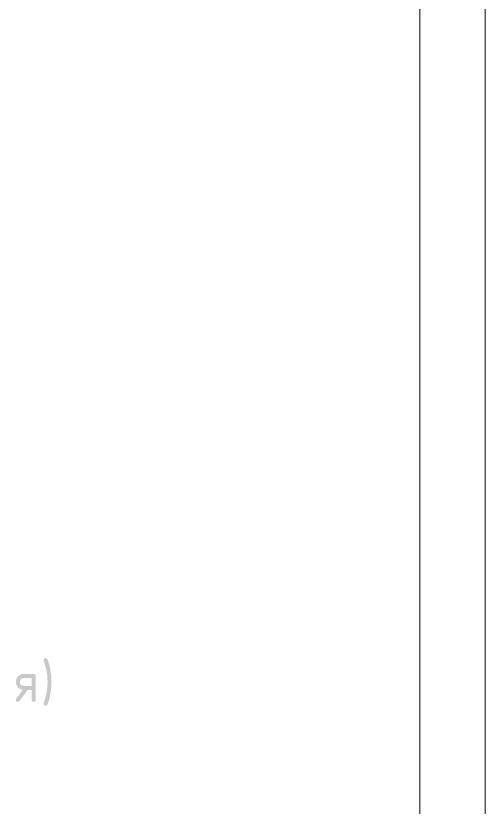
# Model space of a CAD drawing. Header units: millimetres. Extents: x 0 to 1189, y 0 to 841.
# Drawn here: x 1153.3 to 1189.1, y 720.2 to 780.6 of the extents above; entities that cross this region are included whole.
import ezdxf

# ---------------------------------------------------------------- set-up
doc = ezdxf.new("R2010")
doc.units = ezdxf.units.MM

msp = doc.modelspace()

# ---------------------------------------------------------------- hatches: boundary and pattern name
h = msp.add_hatch(color=7)
h.dxf.hatch_style = 2
h.paths.add_polyline_path([(1155.693297, 729.757058), (1155.67049, 730.21374), (1155.600141, 730.667115), (1155.568524, 730.806004), (1155.524142, 730.968767), (1155.467049, 731.155302), (1155.397294, 731.365505), (1155.388475, 731.420626), (1155.400739, 731.480502), (1155.435328, 731.530869), (1155.485144, 731.562771), (1155.541161, 731.572762), (1155.624119, 731.55595), (1155.67235, 731.501104), (1155.733449, 731.353524), (1155.790724, 731.178298), (1155.844898, 730.976097), (1155.896695, 730.747592), (1155.969249, 730.255426), (1155.99426, 729.757058), (1155.969249, 729.258484), (1155.896695, 728.766525), (1155.844898, 728.537874), (1155.790724, 728.335061), (1155.733449, 728.1585), (1155.67235, 728.008604), (1155.624119, 727.957134), (1155.541161, 727.940804), (1155.486591, 727.950864), (1155.435328, 727.983248), (1155.400739, 728.034511), (1155.388475, 728.089081), (1155.397294, 728.144203), (1155.467049, 728.356877), (1155.524142, 728.544592), (1155.568524, 728.707812), (1155.600141, 728.847002), (1155.67049, 729.300377)])
h = msp.add_hatch(color=7)
h.paths.add_polyline_path([(1153.804776, 729.155683), (1153.694421, 729.179798), (1153.592903, 729.22045), (1153.500996, 729.278466), (1153.419477, 729.354671), (1153.352599, 729.443899), (1153.304893, 729.540155), (1153.276307, 729.644266), (1153.26679, 729.757058), (1153.277944, 729.879222), (1153.31137, 729.991876), (1153.367016, 730.095022), (1153.444833, 730.18866), (1153.53593, 730.263927), (1153.637827, 730.318264), (1153.750163, 730.351208), (1153.872576, 730.362293), (1154.629945, 730.362293), (1154.696823, 730.352845), (1154.744529, 730.324741), (1154.773115, 730.278344), (1154.782632, 730.214016), (1154.782632, 728.393903), (1154.773115, 728.327714), (1154.744529, 728.281524), (1154.696823, 728.254454), (1154.629945, 728.245626), (1154.563386, 728.254454), (1154.515844, 728.281524), (1154.487318, 728.327714), (1154.47781, 728.393903), (1154.47781, 729.151824), (1154.172988, 729.151824), (1153.541846, 728.305157), (1153.487069, 728.259475), (1153.419477, 728.245626), (1153.352599, 728.254454), (1153.304893, 728.281524), (1153.276307, 728.327714), (1153.26679, 728.393903), (1153.296556, 728.487058)])
h.paths.add_polyline_path([(1153.571612, 729.757058), (1153.593936, 729.640959), (1153.660909, 729.540982), (1153.758681, 729.474492), (1153.872576, 729.452236), (1154.47781, 729.452236), (1154.47781, 730.057471), (1153.872576, 730.057471), (1153.754822, 730.035698), (1153.656499, 729.972584), (1153.593385, 729.874329)])

# ---------------------------------------------------------------- linework, layer by layer
at = {"color": 7, "lineweight": 0}
msp.add_line((1189.107153, 840.985282), (1189.107153, -0.006567), dxfattribs=at)
msp.add_lwpolyline([(1184.111809, 4.988778), (1184.111809, 835.989938)], dxfattribs=at)
msp.add_lwpolyline([(1184.111809, 4.988778), (1184.111809, 835.989938)], dxfattribs=at)

doc.saveas('drawing.dxf')
